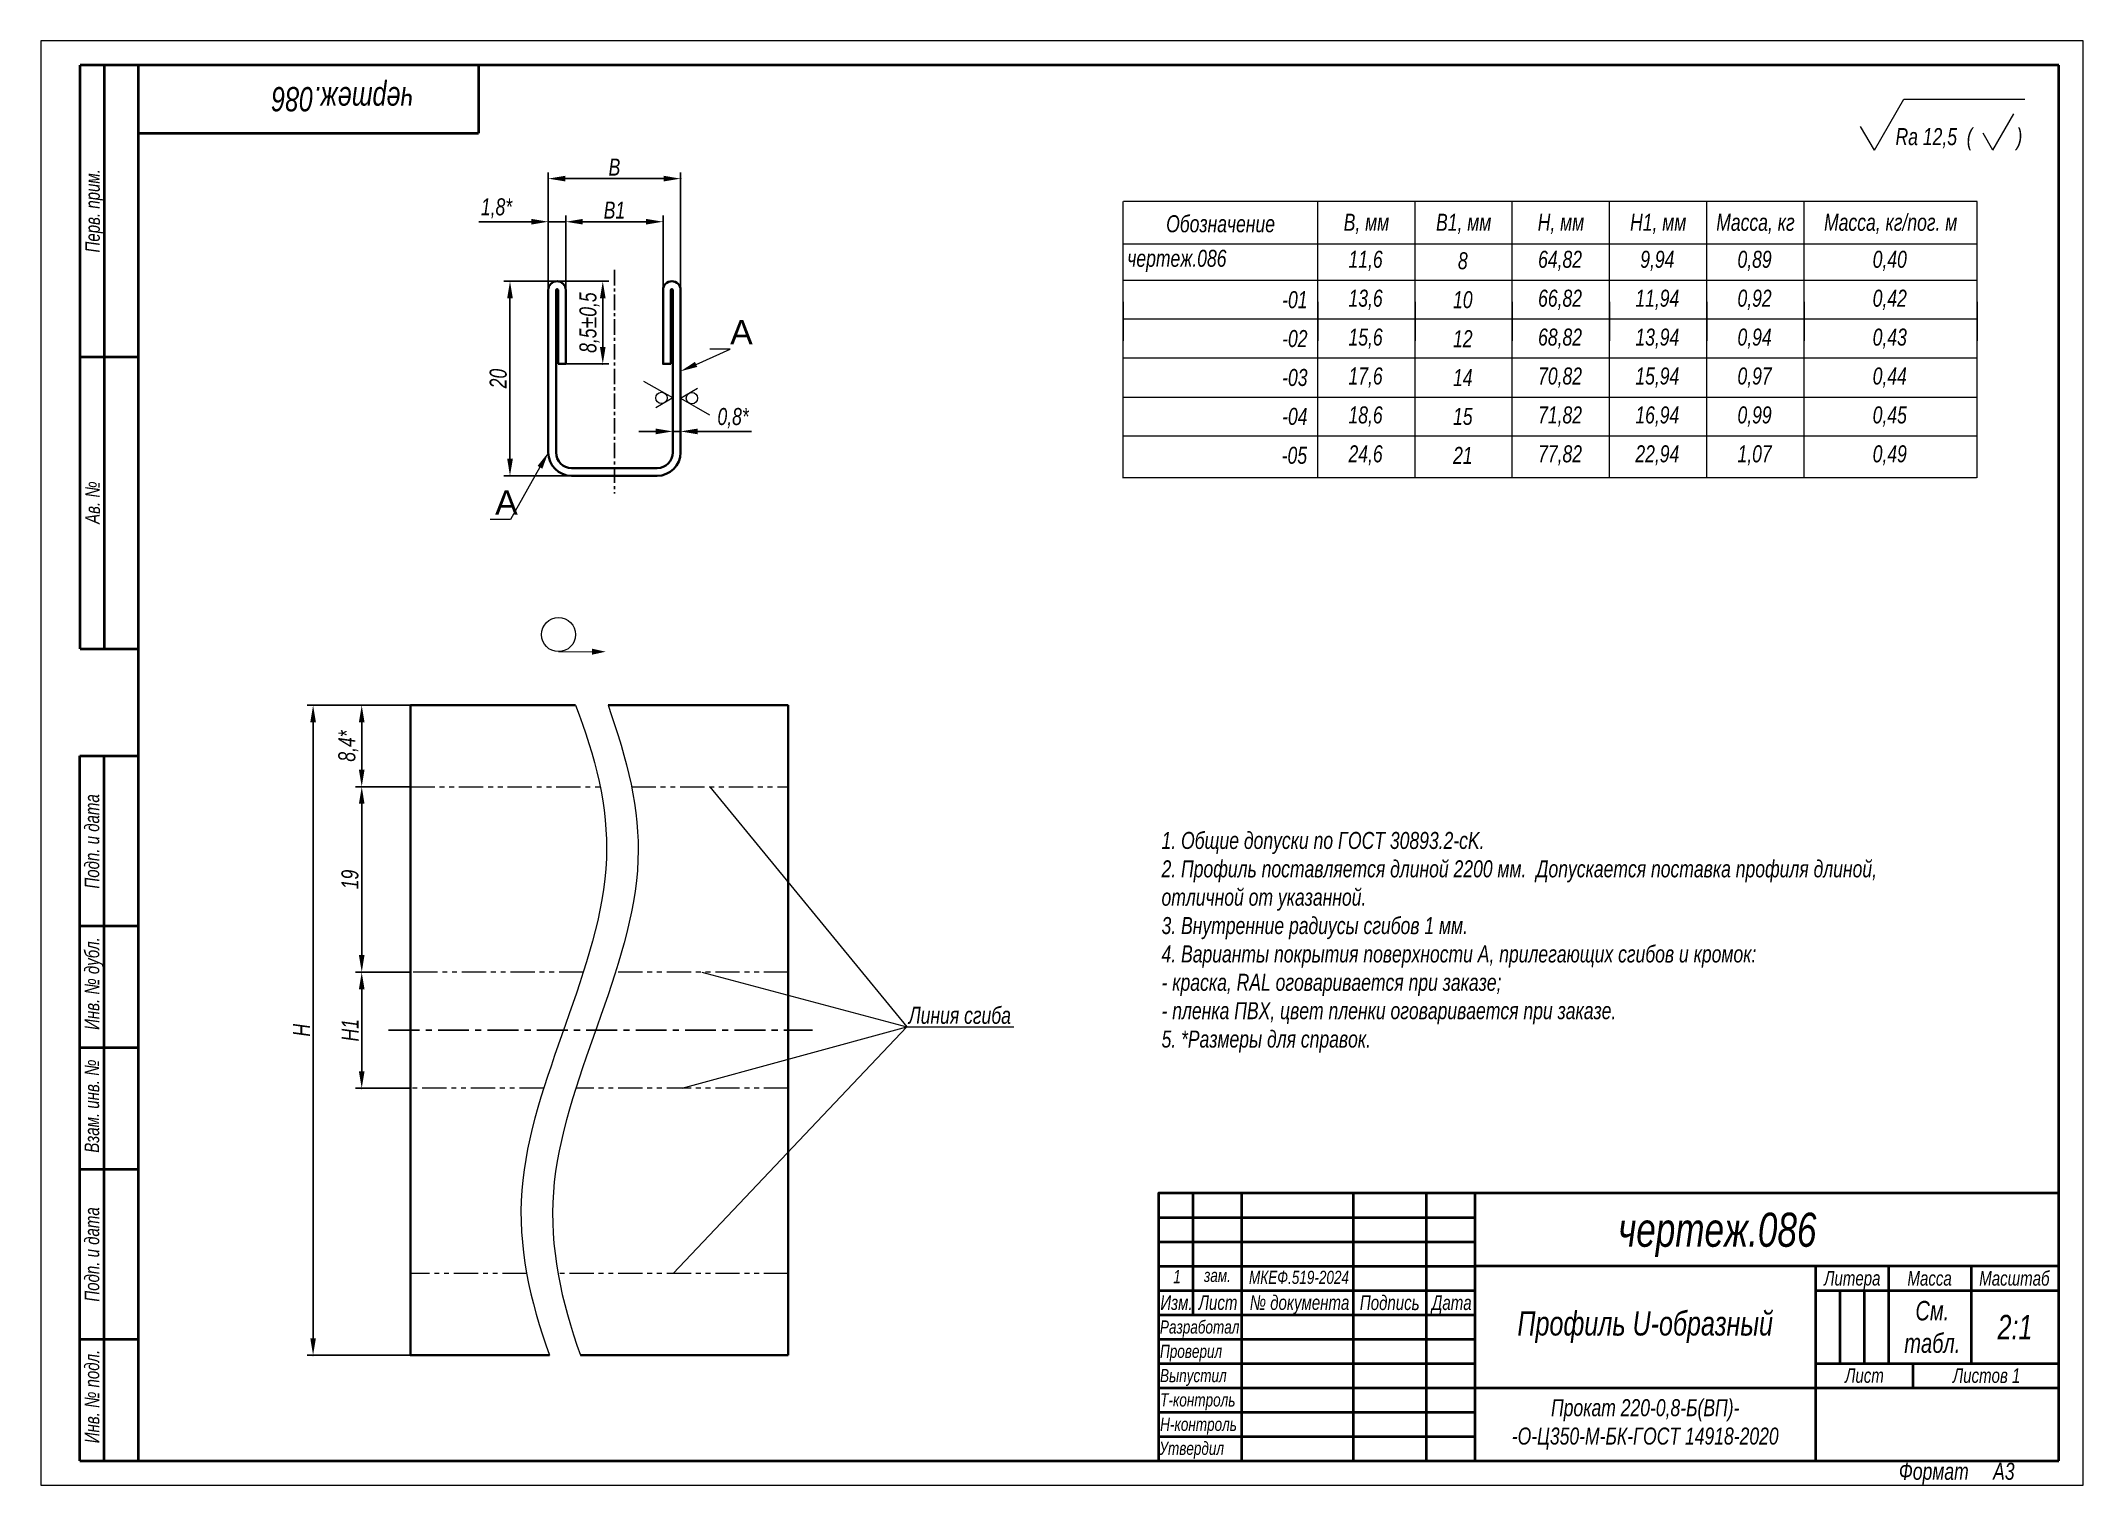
# Model space of a CAD drawing. Header units: millimetres. Extents: x 13036 to 18224, y 1769 to 2066.
# Drawn here: x 13035.9 to 13455.9, y 1769.1 to 2066.1 of the extents above; entities outside this region: 3.
import ezdxf
from ezdxf import colors
from ezdxf.entities.mleader import LeaderData, LeaderLine
from ezdxf.math import Vec2, Vec3

# ---------------------------------------------------------------- set-up
doc = ezdxf.new("R2010")
doc.units = ezdxf.units.MM
doc.linetypes.add('LT_03', pattern=[10.16, 6.35, -1.27, 1.27, -1.27])
doc.linetypes.add('LT_04', pattern=[20, 10, -2, 2, -2, 2, -2])
doc.layers.add('Layer_01', color=7, linetype='Continuous', plot=False)
for name, color, linetype, lineweight in [('Layer_02', 5, 'Continuous', 13), ('Layer_03', 1, 'Continuous', 15), ('Layer_05', 5, 'Continuous', 13), ('Layer_06', 1, 'Continuous', 15), ('Layer_07', 5, 'LT_04', 15), ('Layer_08', 7, 'Continuous', 35), ('Layer_09', 6, 'Continuous', 13), ('Layer_10', 7, 'Continuous', 40)]:
    doc.layers.add(name, color=color, linetype=linetype, lineweight=lineweight)
doc.layers.add('Layer_04', color=1, linetype='LT_03')
doc.styles.get("Standard").update_dxf_attribs({"font": 'arial.ttf'})
doc.styles.add('Style_01', font='ARIALNI.TTF', dxfattribs={"width": 0.9, "height": 3.5})
doc.dimstyles.new('DimStyle_01', dxfattribs={"dimtxt": 3.5, "dimasz": 3.5, "dimexe": 1.25, "dimexo": 0, "dimtad": 1, "dimdec": 1, "dimlfac": 0.5, "dimtxsty": 'Style_01', "dimcen": 2.5, "dimazin": 3, "dimtfac": 1, "dimtdec": 1, "dimtmove": 0, "dimatfit": 3})
doc.dimstyles.new('DimStyle_02', dxfattribs={"dimtxt": 3.5, "dimasz": 3.5, "dimexe": 1.25, "dimexo": 0, "dimtad": 1, "dimdec": 1, "dimlfac": 0.5, "dimtxsty": 'Style_01', "dimcen": -2.5, "dimazin": 3, "dimtfac": 1, "dimtdec": 1, "dimtmove": 0, "dimatfit": 3})

# ---------------------------------------------------------------- blocks, each defined once
blk = doc.blocks.new('*D4')
at = {"layer": 'Layer_01', "color": 0}
for p in [(13163.85, 2028.86), (13143.85, 1999.61), (13163.85, 1999.61)]:
    blk.add_point(p, dxfattribs=at)
at = {"layer": 'Layer_03', "color": 0, "lineweight": -2}
for p, q in [((13143.85, 1999.61), (13143.85, 2030.11)), ((13147.35, 2028.86), (13160.35, 2028.86)), ((13163.85, 1999.61), (13163.85, 2030.11))]:
    blk.add_line(p, q, dxfattribs=at)
at = {"layer": 'Layer_03', "color": 0}
for points in [[(13147.35, 2029.44), (13147.35, 2028.28), (13143.85, 2028.86)], [(13160.35, 2029.44), (13160.35, 2028.28), (13163.85, 2028.86)]]:
    blk.add_solid(points, dxfattribs=at)
at = {"layer": 'Layer_03', "color": 0, "insert": (13153.85, 2031.24), "char_height": 3.5, "attachment_point": 5, "style": 'Style_01'}
blk.add_mtext('B1', dxfattribs=at)
blk = doc.blocks.new('*D5')
at = {"layer": 'Layer_01', "color": 0}
for p in [(13140.25, 2028.86), (13140.25, 2014.81), (13143.85, 2014.81)]:
    blk.add_point(p, dxfattribs=at)
at = {"layer": 'Layer_03', "color": 0, "lineweight": -2}
for p, q in [((13136.75, 2028.86), (13125.94, 2028.86)), ((13140.25, 2014.81), (13140.25, 2030.11)), ((13143.85, 2028.86), (13140.25, 2028.86)), ((13143.85, 2014.81), (13143.85, 2030.11)), ((13147.35, 2028.86), (13150.85, 2028.86))]:
    blk.add_line(p, q, dxfattribs=at)
at = {"layer": 'Layer_03', "color": 0}
for points in [[(13136.75, 2029.44), (13136.75, 2028.28), (13140.25, 2028.86)], [(13147.35, 2029.44), (13147.35, 2028.28), (13143.85, 2028.86)]]:
    blk.add_solid(points, dxfattribs=at)
at = {"layer": 'Layer_03', "color": 0, "insert": (13129.6, 2031.6), "char_height": 3.5, "attachment_point": 5, "style": 'Style_01'}
blk.add_mtext('1,8*', dxfattribs=at)
blk = doc.blocks.new('*D6')
at = {"layer": 'Layer_01', "color": 0}
for p in [(13142.05, 2016.61), (13132.37, 1976.61), (13145.05, 1976.61)]:
    blk.add_point(p, dxfattribs=at)
at = {"layer": 'Layer_03', "color": 0, "lineweight": -2}
for p, q in [((13142.05, 2016.61), (13131.12, 2016.61)), ((13132.37, 2013.11), (13132.37, 1980.11)), ((13145.05, 1976.61), (13131.12, 1976.61))]:
    blk.add_line(p, q, dxfattribs=at)
at = {"layer": 'Layer_03', "color": 0}
for points in [[(13131.79, 2013.11), (13132.96, 2013.11), (13132.37, 2016.61)], [(13131.79, 1980.11), (13132.96, 1980.11), (13132.37, 1976.61)]]:
    blk.add_solid(points, dxfattribs=at)
at = {"layer": 'Layer_03', "color": 0, "insert": (13129.96, 1996.61), "char_height": 3.5, "attachment_point": 5, "rotation": 90, "style": 'Style_01'}
blk.add_mtext('20', dxfattribs=at)
blk = doc.blocks.new('*D7')
at = {"layer": 'Layer_01', "color": 0}
for p in [(13167.45, 1985.74), (13165.85, 1981.41), (13167.45, 1981.41)]:
    blk.add_point(p, dxfattribs=at)
at = {"layer": 'Layer_03', "color": 0, "lineweight": -2}
for p, q in [((13165.85, 1981.41), (13165.85, 1986.99)), ((13167.45, 1981.41), (13167.45, 1986.99)), ((13162.35, 1985.74), (13158.85, 1985.74)), ((13165.85, 1985.74), (13167.45, 1985.74)), ((13170.95, 1985.74), (13182.04, 1985.74))]:
    blk.add_line(p, q, dxfattribs=at)
at = {"layer": 'Layer_03', "color": 0}
for points in [[(13162.35, 1986.32), (13162.35, 1985.16), (13165.85, 1985.74)], [(13170.95, 1986.32), (13170.95, 1985.16), (13167.45, 1985.74)]]:
    blk.add_solid(points, dxfattribs=at)
at = {"layer": 'Layer_03', "color": 0, "insert": (13178.25, 1988.48), "char_height": 3.5, "attachment_point": 5, "style": 'Style_01'}
blk.add_mtext('0,8*', dxfattribs=at)
blk = doc.blocks.new('*D8')
at = {"layer": 'Layer_01', "color": 0}
for p in [(13167.45, 2037.72), (13140.25, 2014.81), (13167.45, 2014.81)]:
    blk.add_point(p, dxfattribs=at)
at = {"layer": 'Layer_03', "color": 0, "lineweight": -2}
for p, q in [((13140.25, 2014.81), (13140.25, 2038.97)), ((13143.75, 2037.72), (13163.95, 2037.72)), ((13167.45, 2014.81), (13167.45, 2038.97))]:
    blk.add_line(p, q, dxfattribs=at)
at = {"layer": 'Layer_03', "color": 0}
for points in [[(13143.75, 2038.31), (13143.75, 2037.14), (13140.25, 2037.72)], [(13163.95, 2038.31), (13163.95, 2037.14), (13167.45, 2037.72)]]:
    blk.add_solid(points, dxfattribs=at)
at = {"layer": 'Layer_03', "color": 0, "insert": (13153.85, 2040.1), "char_height": 3.5, "attachment_point": 5, "style": 'Style_01'}
blk.add_mtext('B', dxfattribs=at)
blk = doc.blocks.new('*D9')
at = {"layer": 'Layer_01', "color": 0}
for p in [(13111.88, 1929.43), (13091.88, 1795.78), (13111.88, 1795.78)]:
    blk.add_point(p, dxfattribs=at)
at = {"layer": 'Layer_03', "color": 0, "lineweight": -2}
for p, q in [((13111.88, 1929.43), (13090.63, 1929.43)), ((13091.88, 1925.93), (13091.88, 1799.28)), ((13111.88, 1795.78), (13090.63, 1795.78))]:
    blk.add_line(p, q, dxfattribs=at)
at = {"layer": 'Layer_03', "color": 0}
for points in [[(13091.3, 1925.93), (13092.46, 1925.93), (13091.88, 1929.43)], [(13091.3, 1799.28), (13092.46, 1799.28), (13091.88, 1795.78)]]:
    blk.add_solid(points, dxfattribs=at)
at = {"layer": 'Layer_03', "color": 0, "insert": (13089.51, 1862.6), "char_height": 3.5, "attachment_point": 5, "rotation": 90, "style": 'Style_01'}
blk.add_mtext('H', dxfattribs=at)
blk = doc.blocks.new('*D10')
at = {"layer": 'Layer_01', "color": 0}
for p in [(13101.88, 1929.43), (13111.88, 1929.43), (13111.88, 1912.66)]:
    blk.add_point(p, dxfattribs=at)
at = {"layer": 'Layer_03', "color": 0, "lineweight": -2}
for p, q in [((13111.88, 1929.43), (13100.63, 1929.43)), ((13101.88, 1916.16), (13101.88, 1925.93)), ((13111.88, 1912.66), (13100.63, 1912.66))]:
    blk.add_line(p, q, dxfattribs=at)
at = {"layer": 'Layer_03', "color": 0}
for points in [[(13101.3, 1925.93), (13102.46, 1925.93), (13101.88, 1929.43)], [(13101.3, 1916.16), (13102.46, 1916.16), (13101.88, 1912.66)]]:
    blk.add_solid(points, dxfattribs=at)
at = {"layer": 'Layer_03', "color": 0, "insert": (13099.14, 1921.04), "char_height": 3.5, "attachment_point": 5, "rotation": 90, "style": 'Style_01'}
blk.add_mtext('8,4*', dxfattribs=at)
blk = doc.blocks.new('*D11')
at = {"layer": 'Layer_01', "color": 0}
for p in [(13111.88, 1912.66), (13101.88, 1874.54), (13111.88, 1874.54)]:
    blk.add_point(p, dxfattribs=at)
at = {"layer": 'Layer_03', "color": 0, "lineweight": -2}
for p, q in [((13111.88, 1912.66), (13100.63, 1912.66)), ((13101.88, 1909.16), (13101.88, 1878.04)), ((13111.88, 1874.54), (13100.63, 1874.54))]:
    blk.add_line(p, q, dxfattribs=at)
at = {"layer": 'Layer_03', "color": 0}
for points in [[(13101.3, 1909.16), (13102.46, 1909.16), (13101.88, 1912.66)], [(13101.3, 1878.04), (13102.46, 1878.04), (13101.88, 1874.54)]]:
    blk.add_solid(points, dxfattribs=at)
at = {"layer": 'Layer_03', "color": 0, "insert": (13099.47, 1893.6), "char_height": 3.5, "attachment_point": 5, "rotation": 90, "style": 'Style_01'}
blk.add_mtext('19', dxfattribs=at)
blk = doc.blocks.new('*D12')
at = {"layer": 'Layer_01', "color": 0}
for p in [(13111.88, 1874.54), (13101.88, 1850.66), (13111.88, 1850.66)]:
    blk.add_point(p, dxfattribs=at)
at = {"layer": 'Layer_03', "color": 0, "lineweight": -2}
for p, q in [((13111.88, 1874.54), (13100.63, 1874.54)), ((13101.88, 1871.04), (13101.88, 1854.16)), ((13111.88, 1850.66), (13100.63, 1850.66))]:
    blk.add_line(p, q, dxfattribs=at)
at = {"layer": 'Layer_03', "color": 0}
for points in [[(13101.3, 1871.04), (13102.46, 1871.04), (13101.88, 1874.54)], [(13101.3, 1854.16), (13102.46, 1854.16), (13101.88, 1850.66)]]:
    blk.add_solid(points, dxfattribs=at)
at = {"layer": 'Layer_03', "color": 0, "insert": (13099.5, 1862.6), "char_height": 3.5, "attachment_point": 5, "rotation": 90, "style": 'Style_01'}
blk.add_mtext('H1', dxfattribs=at)
blk = doc.blocks.new('*D13')
at = {"layer": 'Layer_01', "color": 0}
for p in [(13142.05, 2016.61), (13143.85, 1999.61), (13151.45, 1999.61)]:
    blk.add_point(p, dxfattribs=at)
at = {"layer": 'Layer_03', "color": 0, "lineweight": -2}
for p, q in [((13142.05, 2016.61), (13152.7, 2016.61)), ((13151.45, 2013.11), (13151.45, 2003.11)), ((13143.85, 1999.61), (13152.7, 1999.61))]:
    blk.add_line(p, q, dxfattribs=at)
at = {"layer": 'Layer_03', "color": 0}
for points in [[(13150.87, 2013.11), (13152.03, 2013.11), (13151.45, 2016.61)], [(13150.87, 2003.11), (13152.03, 2003.11), (13151.45, 1999.61)]]:
    blk.add_solid(points, dxfattribs=at)
at = {"layer": 'Layer_03', "color": 0, "insert": (13148.72, 2008.11), "char_height": 3.5, "attachment_point": 5, "rotation": 90, "style": 'Style_01'}
blk.add_mtext('8,5%%P0,5', dxfattribs=at)

msp = doc.modelspace()

# ---------------------------------------------------------------- linework, layer by layer
at = {"linetype": 'Continuous', "lineweight": 15}
for p, q in [((13035.89, 2066.06), (13035.89, 1769.06)), ((13455.89, 2066.06), (13035.89, 2066.06)), ((13455.89, 1769.06), (13455.89, 2066.06)), ((13035.89, 1769.06), (13455.89, 1769.06))]:
    msp.add_line(p, q, dxfattribs=at)
at = {"layer": 'Layer_04', "ltscale": 0.5}
msp.add_line((13153.85, 2018.95), (13153.85, 1972.98), dxfattribs=at)
at = {"layer": 'Layer_04'}
msp.add_line((13107.42, 1862.6), (13194.57, 1862.6), dxfattribs=at)
at = {"layer": 'Layer_07', "ltscale": 0.5}
for p, q in [((13111.88, 1912.66), (13150.93, 1912.66)), ((13157.35, 1912.66), (13189.6, 1912.66)), ((13147.46, 1874.54), (13111.88, 1874.54)), ((13189.6, 1874.54), (13154.06, 1874.54)), ((13139.31, 1850.66), (13111.88, 1850.66)), ((13189.6, 1850.66), (13145.91, 1850.66)), ((13135.82, 1812.55), (13111.88, 1812.55)), ((13189.6, 1812.55), (13142.25, 1812.55))]:
    msp.add_line(p, q, dxfattribs=at)
at = {"layer": 'Layer_08', "lineweight": 13, "ltscale": 0.303109}
msp.add_line((13412.96, 2043.56), (13419.02, 2054.06), dxfattribs=at)
at = {"layer": 'Layer_08', "lineweight": 13}
msp.add_line((13419.02, 2054.06), (13443.89, 2054.06), dxfattribs=at)
at = {"layer": 'Layer_08', "lineweight": 13, "ltscale": 0.216506}
msp.add_line((13437.32, 2043.56), (13441.65, 2051.06), dxfattribs=at)
at = {"layer": 'Layer_08', "lineweight": 13, "ltscale": 0.141451}
msp.add_line((13412.96, 2043.56), (13410.13, 2048.46), dxfattribs=at)
at = {"layer": 'Layer_08', "lineweight": 13, "ltscale": 0.101036}
msp.add_line((13437.32, 2043.56), (13435.3, 2047.06), dxfattribs=at)
at = {"layer": 'Layer_08'}
for p, q in [((13140.25, 2014.81), (13140.25, 1981.41)), ((13141.85, 2014.81), (13141.85, 1981.41)), ((13142.25, 1999.61), (13142.25, 2014.81)), ((13143.85, 1999.61), (13143.85, 2014.81)), ((13163.85, 2014.81), (13163.85, 1999.61)), ((13165.45, 2014.81), (13165.45, 1999.61)), ((13165.85, 1981.41), (13165.85, 2014.81)), ((13167.45, 1981.41), (13167.45, 2014.81)), ((13142.25, 1999.61), (13143.85, 1999.61)), ((13165.45, 1999.61), (13163.85, 1999.61)), ((13145.05, 1978.21), (13162.65, 1978.21)), ((13145.05, 1976.61), (13162.65, 1976.61)), ((13145.81, 1929.43), (13111.88, 1929.43)), ((13111.88, 1795.78), (13111.88, 1929.43)), ((13189.6, 1929.43), (13152.53, 1929.43)), ((13189.6, 1795.78), (13189.6, 1929.43)), ((13111.88, 1795.78), (13140.51, 1795.78)), ((13146.88, 1795.78), (13189.6, 1795.78))]:
    msp.add_line(p, q, dxfattribs=at)
for centre, radius, start, end in [((13142.05, 2014.81), 1.8, 0, 180), ((13165.65, 2014.81), 1.8, 0, 180), ((13142.05, 2014.81), 0.2, 0, 180), ((13165.65, 2014.81), 0.2, 0, 180), ((13145.05, 1981.41), 4.8, 180, 270), ((13145.05, 1981.41), 3.2, 180, 270), ((13162.65, 1981.41), 4.8, 270, 0), ((13162.65, 1981.41), 3.2, 270, 0)]:
    msp.add_arc(centre, radius, start, end, dxfattribs=at)
at = {"layer": 'Layer_09'}
for p, q in [((13258.5, 1976.37), (13258.5, 2033.03)), ((13258.51, 2033.06), (13434.12, 2033.06)), ((13298.5, 1976.25), (13298.5, 2033.03)), ((13318.5, 1976.22), (13318.5, 2033.03)), ((13338.5, 1976.15), (13338.5, 2033.03)), ((13358.5, 1976.22), (13358.5, 2033.03)), ((13378.5, 1976.21), (13378.5, 2033.03)), ((13398.5, 1976.21), (13398.5, 2033.03)), ((13434.11, 1976.21), (13434.11, 2033.03)), ((13258.32, 2024.32), (13433.93, 2024.32)), ((13258.32, 2016.81), (13433.93, 2016.81)), ((13258.5, 2012.38), (13258.5, 2004.38)), ((13298.5, 2012.38), (13298.5, 2004.38)), ((13318.5, 2012.38), (13318.5, 2004.38)), ((13338.5, 2012.38), (13338.5, 2004.38)), ((13358.5, 2012.38), (13358.5, 2004.38)), ((13378.5, 2012.38), (13378.5, 2004.38)), ((13398.5, 2012.38), (13398.5, 2004.38)), ((13434.11, 2012.38), (13434.11, 2004.38)), ((13258.55, 2008.91), (13434.16, 2008.91)), ((13258.32, 2000.89), (13433.93, 2000.89)), ((13165.85, 1992.66), (13159.89, 1996.01)), ((13165.85, 1992.66), (13162.37, 1990.59)), ((13167.45, 1992.57), (13170.96, 1994.61)), ((13167.45, 1992.57), (13173.42, 1989.15)), ((13258.32, 1992.81), (13433.93, 1992.81)), ((13258.32, 1984.81), (13433.93, 1984.81)), ((13258.32, 1976.28), (13433.93, 1976.28)), ((13142.35, 1940.45), (13149.25, 1940.44)), ((13173.47, 1912.66), (13214, 1863.28)), ((13171.83, 1874.54), (13214, 1863.28)), ((13165.92, 1812.55), (13214, 1863.28)), ((13167.75, 1850.66), (13214, 1863.28)), ((13214, 1863.28), (13235.96, 1863.28)), ((13035.89, 1769.06), (13455.89, 1769.06))]:
    msp.add_line(p, q, dxfattribs=at)
for centre, radius in [((13163.52, 1992.63), 1.17), ((13169.79, 1992.58), 1.17), ((13142.35, 1943.96), 3.51)]:
    msp.add_circle(centre, radius, dxfattribs=at)
for points, knots in [([(13145.81, 1929.43), (13149.94, 1919), (13158.28, 1886.17), (13129.05, 1840.73), (13136.41, 1806.99), (13140.51, 1795.78)], [74.452231, 74.452231, 74.452231, 74.452231, 157.097023, 333.308309, 421.636638, 421.636638, 421.636638, 421.636638]), ([(13152.53, 1929.43), (13156.53, 1918.27), (13164.65, 1885.62), (13135.62, 1840.51), (13142.85, 1806.88), (13146.88, 1795.78)], [75.965895, 75.965895, 75.965895, 75.965895, 157.097023, 333.308309, 420.727981, 420.727981, 420.727981, 420.727981])]:
    msp.add_open_spline(points, degree=3, knots=knots, dxfattribs=at)
msp.add_solid([(13149.25, 1939.83), (13152.07, 1940.44), (13149.25, 1941.06)], dxfattribs=at)
at = {"layer": 'Layer_10', "linetype": 'Continuous'}
for p, q in [((13450.89, 2061.06), (13044.01, 2061.06)), ((13044.01, 1941.06), (13044.01, 2061.06)), ((13049.01, 1941.06), (13049.01, 2061.06)), ((13055.89, 2061.06), (13055.89, 1774.06)), ((13125.89, 2061.06), (13125.89, 2047.06)), ((13450.89, 1774.06), (13450.89, 2061.06)), ((13055.89, 2047.06), (13125.89, 2047.06)), ((13044.01, 2001.06), (13055.89, 2001.06)), ((13044.01, 1941.06), (13055.89, 1941.06)), ((13043.89, 1774.06), (13043.89, 1919.06)), ((13043.89, 1919.06), (13055.89, 1919.06)), ((13048.89, 1774.06), (13048.89, 1919.06)), ((13043.89, 1884.06), (13055.89, 1884.06)), ((13043.89, 1859.06), (13055.89, 1859.06)), ((13043.89, 1834.06), (13055.89, 1834.06)), ((13265.77, 1824.09), (13330.81, 1824.09)), ((13265.77, 1819.09), (13330.81, 1819.09)), ((13265.77, 1814.08), (13330.81, 1814.08)), ((13405.86, 1809.08), (13405.86, 1794.07)), ((13410.86, 1809.08), (13410.86, 1794.07)), ((13043.89, 1799.06), (13055.89, 1799.06)), ((13265.77, 1799.07), (13330.81, 1799.07)), ((13265.77, 1794.07), (13330.81, 1794.07)), ((13265.77, 1789.07), (13330.81, 1789.07)), ((13265.77, 1784.06), (13330.81, 1784.06)), ((13265.77, 1779.06), (13330.81, 1779.06)), ((13043.89, 1774.06), (13055.89, 1774.06)), ((13055.89, 1774.06), (13450.89, 1774.06))]:
    msp.add_line(p, q, dxfattribs=at)
for points in [[(13450.89, 1829.09), (13265.77, 1829.09), (13265.77, 1774.06)], [(13272.77, 1829.09), (13272.77, 1804.08)], [(13282.78, 1829.09), (13282.78, 1774.06)], [(13305.79, 1829.09), (13305.79, 1774.06)], [(13320.8, 1829.09), (13320.8, 1774.06)], [(13330.81, 1829.09), (13330.81, 1774.06)], [(13450.89, 1814.08), (13330.81, 1814.08)], [(13400.86, 1814.08), (13400.86, 1774.06)], [(13415.87, 1814.08), (13415.87, 1794.07)], [(13432.88, 1814.08), (13432.88, 1794.07)], [(13432.88, 1814.08), (13432.88, 1794.07)], [(13265.77, 1809.08), (13330.81, 1809.08)], [(13400.86, 1809.08), (13450.89, 1809.08)], [(13265.77, 1804.08), (13330.81, 1804.08)], [(13400.86, 1794.07), (13450.89, 1794.07)], [(13420.87, 1794.07), (13420.87, 1789.07)], [(13330.81, 1789.07), (13450.89, 1789.07)]]:
    msp.add_lwpolyline(points, dxfattribs=at)

# ---------------------------------------------------------------- texts
at = {"layer": 'Layer_02', "char_height": 3.5, "style": 'Style_01'}
for s, insert, width, attachment_point in [('Обозначение', (13278.5, 2028.42), 40, 5), ('В, мм', (13308.5, 2028.42), 20, 5), ('B1, мм', (13328.5, 2028.42), 20, 5), ('H, мм', (13348.5, 2028.42), 20, 5), ('H1, мм', (13368.5, 2028.42), 20, 5), ('Масса, кг', (13388.5, 2028.42), 20, 5), ('Масса, кг/пог. м', (13416.31, 2028.42), 35.6082, 5), (' чертеж.086', (13258.32, 2020.81), 40, 4), ('11,6', (13308.32, 2020.81), 20, 5), ('8', (13328.32, 2020.81), 20, 5), ('64,82', (13348.32, 2020.81), 20, 5), ('9,94', (13368.32, 2020.81), 20, 5), ('0,89', (13388.32, 2020.81), 20, 5), ('0,40', (13416.12, 2020.81), 35.6082, 5), ('-01', (13293.77, 2012.81), 40, 5), ('13,6', (13308.32, 2012.81), 20, 5), ('10', (13328.32, 2012.81), 20, 5), ('66,82', (13348.32, 2012.81), 20, 5), ('11,94', (13368.32, 2012.81), 20, 5), ('0,92', (13388.32, 2012.81), 20, 5), ('0,42', (13416.12, 2012.81), 35.6082, 5), ('-02', (13293.77, 2004.81), 40, 5), ('15,6', (13308.32, 2004.81), 20, 5), ('12', (13328.32, 2004.81), 20, 5), ('68,82', (13348.32, 2004.81), 20, 5), ('13,94', (13368.32, 2004.81), 20, 5), ('0,94', (13388.32, 2004.81), 20, 5), ('0,43', (13416.12, 2004.81), 35.6082, 5), ('-03', (13293.77, 1996.81), 40, 5), ('17,6', (13308.32, 1996.81), 20, 5), ('14', (13328.32, 1996.81), 20, 5), ('70,82', (13348.32, 1996.81), 20, 5), ('15,94', (13368.32, 1996.81), 20, 5), ('0,97', (13388.32, 1996.81), 20, 5), ('0,44', (13416.12, 1996.81), 35.6082, 5), ('18,6', (13308.32, 1988.81), 20, 5), ('71,82', (13348.32, 1988.81), 20, 5), ('16,94', (13368.32, 1988.81), 20, 5), ('0,99', (13388.32, 1988.81), 20, 5), ('0,45', (13416.12, 1988.81), 35.6082, 5), ('-04', (13293.77, 1988.81), 40, 5), ('15', (13328.32, 1988.81), 20, 5), ('-05', (13293.68, 1980.81), 1.819e-12, 5), ('24,6', (13308.32, 1980.81), 20, 5), ('21', (13328.32, 1980.81), 20, 5), ('77,82', (13348.32, 1980.81), 20, 5), ('22,94', (13368.32, 1980.81), 20, 5), ('1,07', (13388.32, 1980.81), 20, 5), ('0,49', (13416.12, 1980.81), 35.6082, 5)]:
    msp.add_mtext(s, dxfattribs=dict(at, insert=insert, width=width, attachment_point=attachment_point))
at = {"layer": 'Layer_03', "width": 37, "attachment_point": 5, "style": 'Style_01'}
for insert, char_height in [((17332.19, 2042.01), 3.5), ((18224.28, 2042.13), 3.5), ((17783.64, 2040.63), 6)]:
    msp.add_mtext('{\\fCalibri|b0|i0|c204;\\c0;^J', dxfattribs=dict(at, insert=insert, char_height=char_height))
at = {"layer": 'Layer_05', "linetype": 'Continuous', "style": 'Style_01', "width": 0.9}
msp.add_text('чертеж.086', height=5, rotation=180, dxfattribs=at).set_placement((13112.51, 2056.56))
for s, height, p in [('Rа 12,5  (         )', 3.5, (13417.31, 2044.61)), ('чертеж.086', 7, (13360.26, 1818.08)), ('Изм.', 3, (13266.12, 1805.08)), ('Лист', 3, (13274, 1805.09)), ('№ документа', 3, (13284.5, 1805.1)), ('Подпись', 3, (13307.15, 1805.07)), ('Дата', 3, (13321.94, 1805.07)), ('Разработал', 2.7, (13266.03, 1800.23)), ('Проверил', 2.7, (13266.05, 1795.23)), ('Выпустил', 2.7, (13266.05, 1790.24)), ('Т-контроль', 2.7, (13266.08, 1785.23)), ('Н-контроль', 2.7, (13266.08, 1780.22)), ('Утвердил', 2.7, (13265.91, 1775.28))]:
    msp.add_text(s, height=height, dxfattribs=at).set_placement(p)
at = {"layer": 'Layer_05', "linetype": 'Continuous', "lineweight": 25, "style": 'Style_01', "width": 0.9}
for s, p in [('Перв. прим.', (13048.01, 2022.53)), ('Ав. №', (13048.02, 1966.72)), ('Подп. и дата', (13047.89, 1891.73)), ('Инв. № дубл.', (13047.89, 1862.68)), ('Взам. инв. №', (13047.88, 1837.41)), ('Подп. и дата', (13047.89, 1806.79)), ('Инв. № подл.', (13047.89, 1777.68))]:
    msp.add_text(s, height=3, rotation=90, dxfattribs=at).set_placement(p)
at = {"layer": 'Layer_05', "ltscale": 0.04, "style": 'Style_01', "width": 0.9}
msp.add_text('Линия сгиба', height=3.5, dxfattribs=at).set_placement((13214.36, 1863.92))
at = {"layer": 'Layer_05', "linetype": 'Continuous', "lineweight": 25, "style": 'Style_01', "width": 0.9}
for s, p in [('Литера', (13402.63, 1810.11)), ('Масса', (13419.76, 1810.08)), ('Масштаб', (13434.52, 1810.08)), ('Лист ', (13406.94, 1790.1)), ('Листов 1', (13429.1, 1790.09))]:
    msp.add_text(s, height=3, dxfattribs=at).set_placement(p)
at = {"layer": 'Layer_05', "insert": (13266.36, 1903.38), "char_height": 3.5, "attachment_point": 1, "style": 'Style_01'}
msp.add_mtext_dynamic_manual_height_columns('1. Общие допуски по ГОСТ 30893.2-cK.\\P\\pxb0.25,ql;2. Профиль поставляется длиной 2200 мм.  Допускается поставка профиля длиной, отличной от указанной.\\P\\pq*;3. Внутренние радиусы сгибов 1 мм.\\P4. Варианты покрытия поверхности А, прилегающих сгибов и кромок:\\P\\pb0;- краска, RAL оговаривается при заказе;\\P\\pb0.25;- пленка ПВХ, цвет пленки оговаривается при заказе.\\P\\pql;5. *Размеры для справок.', width=149.6144, gutter_width=70, heights=[66.33], dxfattribs=at)
at = {"layer": 'Layer_05', "char_height": 2.7, "attachment_point": 1, "style": 'Style_01'}
for s, insert, width in [('1', (13268.78, 1813.29), 7.0047), ('зам.', (13275.1, 1813.54), 21.4145), ('МКЕФ.519-2024', (13284.35, 1813.14), 23.0153)]:
    msp.add_mtext(s, dxfattribs=dict(at, insert=insert, width=width))
at = {"layer": 'Layer_05', "linetype": 'Continuous', "attachment_point": 5, "style": 'Style_01'}
for s, insert, char_height, width in [('См.\\Pтабл.', (13424.87, 1801.57), 4, 18.012), ('Профиль U-образный ', (13365.83, 1801.57), 5, 70.0467), ('2:1', (13441.88, 1801.57), 5, 18.012), ('Прокат 220-0,8-Б(ВП)-\\P-О-Ц350-М-БК-ГОСТ 14918-2020', (13365.83, 1781.56), 3.5, 70.0467)]:
    msp.add_mtext(s, dxfattribs=dict(at, insert=insert, char_height=char_height, width=width))
at = {"layer": 'Layer_05', "linetype": 'Continuous', "lineweight": 25, "insert": (13417.99, 1773.65), "char_height": 3.5, "width": 32.9515, "attachment_point": 1, "style": 'Style_01'}
msp.add_mtext('Формат     А3', dxfattribs=at)

# ---------------------------------------------------------------- dimensions: what is measured, and where the dimension line sits
at = {"layer": 'Layer_03'}
for base, p1, p2, text, picture, middle in [((13167.45, 2037.72), (13140.25, 2014.81), (13167.45, 2014.81), 'B', '*D8', (13153.85, 2040.1)), ((13140.25, 2028.86), (13143.85, 2014.81), (13140.25, 2014.81), '<>*', '*D5', (13129.6, 2031.6)), ((13163.85, 2028.86), (13143.85, 1999.61), (13163.85, 1999.61), 'B1', '*D4', (13153.85, 2031.24)), ((13167.45, 1985.74), (13165.85, 1981.41), (13167.45, 1981.41), '<>*', '*D7', (13178.25, 1988.48))]:
    dim = msp.add_linear_dim(base=base, p1=p1, p2=p2, text=text, dimstyle='DimStyle_02', dxfattribs=at)
    dim.commit()
    dim.dimension.update_dxf_attribs({"geometry": picture, "text_midpoint": middle})
dim = msp.add_linear_dim(base=(13132.37, 1976.61), p1=(13142.05, 2016.61), p2=(13145.05, 1976.61), angle=90, dimstyle='DimStyle_01', dxfattribs=at)
dim.commit()
dim.dimension.update_dxf_attribs({"geometry": '*D6', "text_midpoint": (13129.96, 1996.61)})
for base, p1, p2, text, picture, middle in [((13151.45, 1999.61), (13142.05, 2016.61), (13143.85, 1999.61), '<>%%P0,5', '*D13', (13148.72, 2008.11)), ((13091.88, 1795.78), (13111.88, 1929.43), (13111.88, 1795.78), 'H', '*D9', (13089.51, 1862.6)), ((13101.88, 1929.43), (13111.88, 1912.66), (13111.88, 1929.43), '8,4*', '*D10', (13099.14, 1921.04)), ((13101.88, 1874.54), (13111.88, 1912.66), (13111.88, 1874.54), '19', '*D11', (13099.47, 1893.6)), ((13101.88, 1850.66), (13111.88, 1874.54), (13111.88, 1850.66), 'H1', '*D12', (13099.5, 1862.6))]:
    dim = msp.add_linear_dim(base=base, p1=p1, p2=p2, angle=90, text=text, dimstyle='DimStyle_01', dxfattribs=at)
    dim.commit()
    dim.dimension.update_dxf_attribs({"geometry": picture, "text_midpoint": middle})

# ---------------------------------------------------------------- leaders
at = {"layer": 'Layer_06'}
ml = msp.add_multileader_mtext('Standard', dxfattribs=at)
ml.set_content('А', color=256)
ml.set_leader_properties(color=256, lineweight=-1)
ml.build(insert=Vec2(0, 0))
ml.multileader.update_dxf_attribs({"text_left_attachment_type": 6, "text_right_attachment_type": 6, "dogleg_length": 0, "arrow_head_size": 3.5})
ctx = ml.context
ctx.base_point, ctx.char_height, ctx.arrow_head_size, ctx.landing_gap_size, ctx.plane_origin = Vec3(13177.64, 2002.63), 5, 3.5, 0, Vec3(13170.74, 1985.82)
ctx.left_attachment, ctx.right_attachment = 6, 6
notes = []
notes.append((ctx, [(0, (1, 1, 0), (13177.64, 2002.63), (1, 0), 0, [(0, [(13167.45, 1998.11)], 0, [])])]))
ctx.mtext.insert, ctx.mtext.flow_direction = Vec3(13177.64, 2008.63), 5
ml = msp.add_multileader_mtext('Standard', dxfattribs=at)
ml.set_content('А', color=256)
ml.set_leader_properties(color=256, lineweight=-1)
ml.build(insert=Vec2(0, 0))
ml.multileader.update_dxf_attribs({"text_left_attachment_type": 6, "text_right_attachment_type": 6, "dogleg_length": 0, "arrow_head_size": 3.5})
ctx = ml.context
ctx.base_point, ctx.char_height, ctx.arrow_head_size, ctx.landing_gap_size, ctx.plane_origin = Vec3(13129.31, 1967.63), 5, 3.5, 0, Vec3(13122.41, 1950.82)
ctx.left_attachment, ctx.right_attachment = 6, 6
notes.append((ctx, [(1, (1, 1, 0), (13132.49, 1967.63), (-1, 0), 0, [(0, [(13140.25, 1981.41)], 0, [])])]))
ctx.mtext.insert, ctx.mtext.flow_direction = Vec3(13129.31, 1973.63), 5
for ctx, leaders in notes:
    for number, flags, end, landing, length, lines in leaders:
        leader = LeaderData()
        leader.index, (leader.has_last_leader_line, leader.has_dogleg_vector, leader.attachment_direction) = number, flags
        leader.last_leader_point, leader.dogleg_vector, leader.dogleg_length = Vec3(end), Vec3(landing), length
        for number, points, colour, breaks in lines:
            line = LeaderLine()
            line.index, line.vertices, line.color, line.breaks = number, Vec3.list(points), colors.encode_raw_color(colour), breaks
            leader.lines.append(line)
        ctx.leaders.append(leader)

doc.saveas('drawing.dxf')
